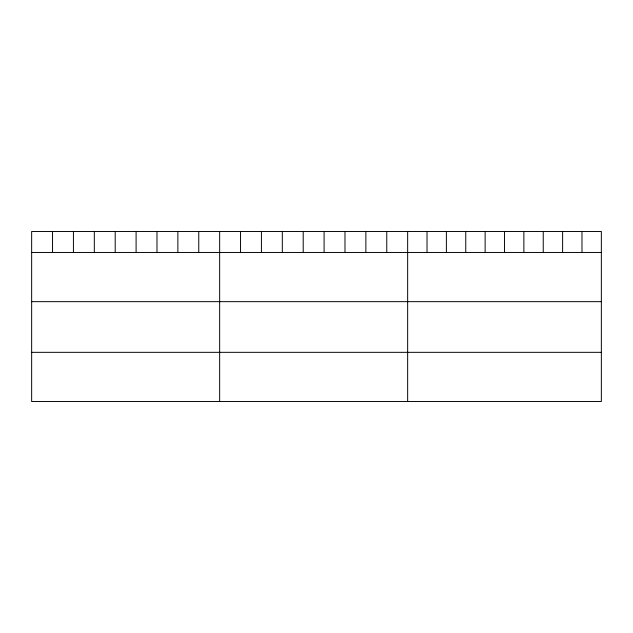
<?xml version="1.0" encoding="UTF-8"?>
<svg xmlns="http://www.w3.org/2000/svg" width="633" height="633" viewBox="0 0 633 633"><rect width="100%" height="100%" fill="white"/><g stroke="black" fill="none" stroke-linecap="round" stroke-linejoin="round"><path stroke-width="0.95" d="M601.35 252.464L601.35 401.528L31.65 401.528L31.65 231.472L601.35 231.472L601.35 252.464L31.65 252.464M31.65 301.656L601.35 301.656M31.65 352.336L601.35 352.336M581.98 231.472L581.98 252.464M562.61 231.472L562.61 252.464M543.241 231.472L543.241 252.464M523.871 231.472L523.871 252.464M504.501 231.472L504.501 252.464M485.131 231.472L485.131 252.464M465.761 231.472L465.761 252.464M446.392 231.472L446.392 252.464M427.022 231.472L427.022 252.464M407.652 231.472L407.652 401.528M386.763 231.472L386.763 252.464M365.874 231.472L365.874 252.464M344.985 231.472L344.985 252.464M324.096 231.472L324.096 252.464M303.207 231.472L303.207 252.464M282.318 231.472L282.318 252.464M261.429 231.472L261.429 252.464M240.54 231.472L240.54 252.464M219.651 231.472L219.651 401.528M198.762 231.472L198.762 252.464M177.873 231.472L177.873 252.464M156.984 231.472L156.984 252.464M136.095 231.472L136.095 252.464M115.206 231.472L115.206 252.464M94.317 231.472L94.317 252.464M73.428 231.472L73.428 252.464M52.539 231.472L52.539 252.464"/></g></svg>
